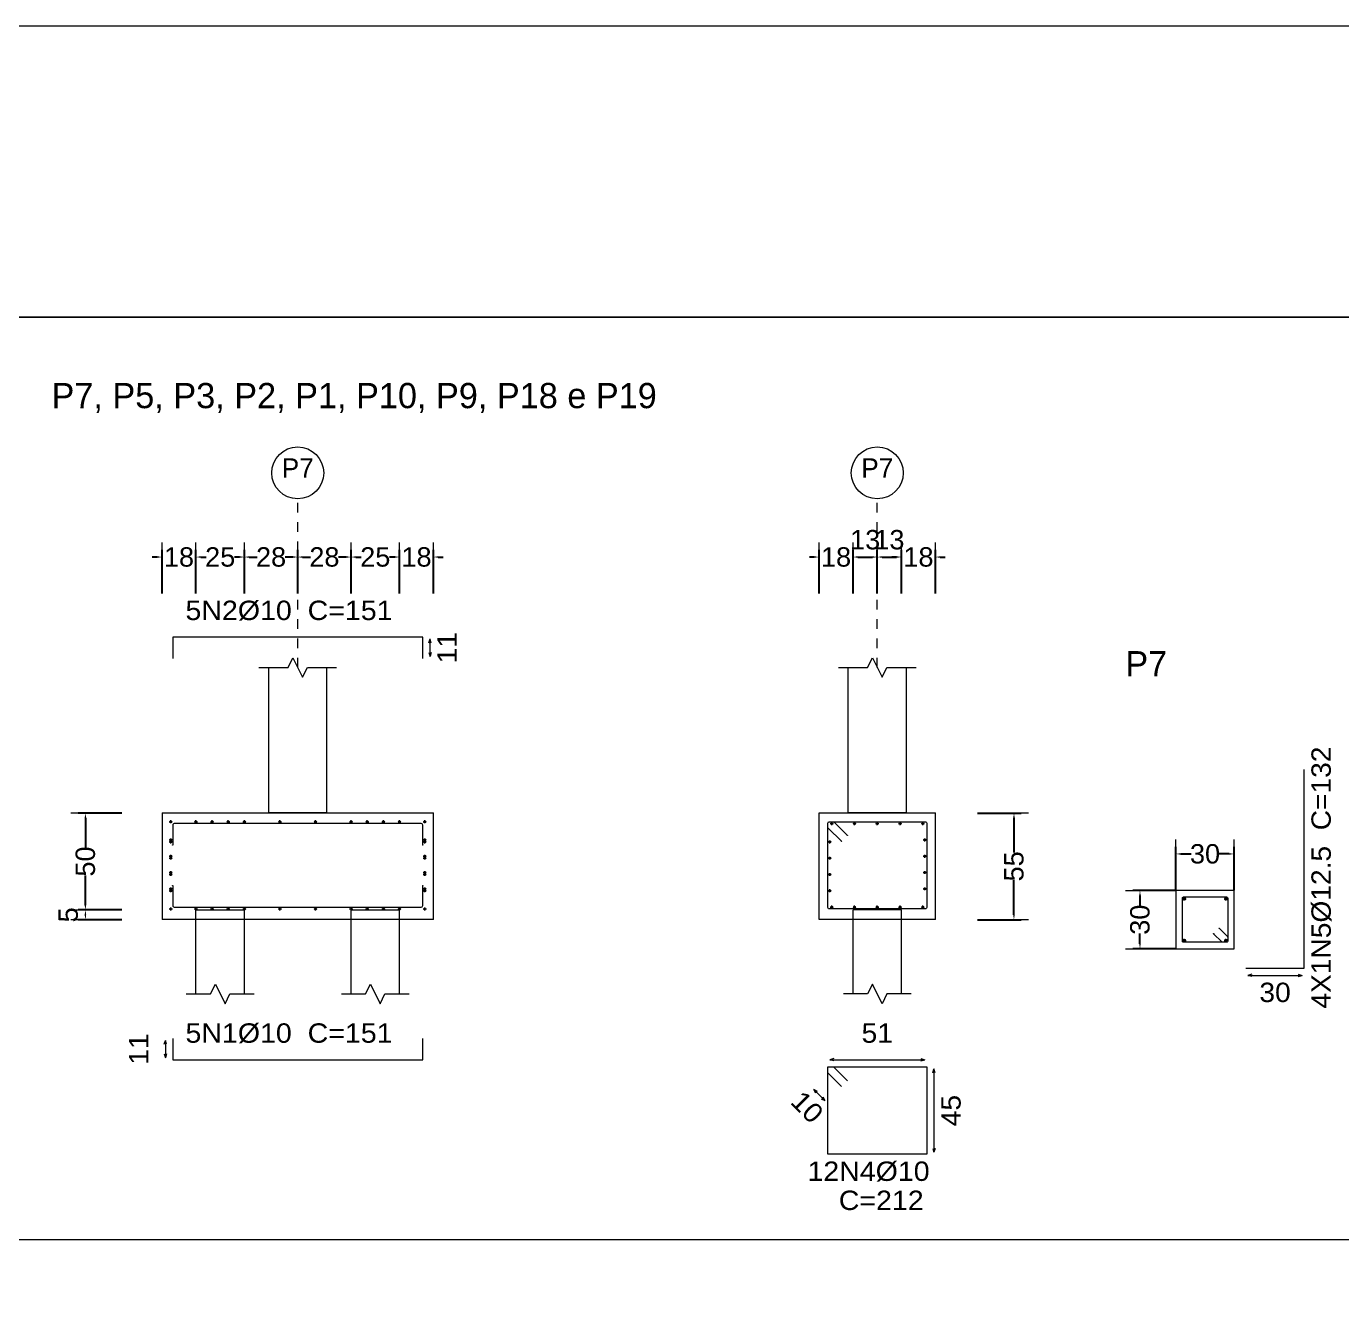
# Model space of a CAD drawing. Header units: millimetres. Extents: x 0 to 84, y 0 to 59.4.
# Drawn here: x 28.03 to 41.59, y 46.24 to 59.4 of the extents above; entities that cross this region are included whole.
import ezdxf
from ezdxf.enums import TextEntityAlignment as Align

# ---------------------------------------------------------------- set-up
doc = ezdxf.new("R2010")
doc.units = ezdxf.units.MM
doc.linetypes.add('CYPE_PUNTO', pattern=[0.075, 0, -0.075])
for name, color, linetype, lineweight in [('FUN_COTAS', 2, 'Continuous', 0), ('FUN_DES_ARMADURAS', 4, 'Continuous', 0), ('FUN_GEOMETRIA', 2, 'Continuous', 0), ('FUN_REFEREN', 2, 'Continuous', 0), ('FUN_TXT_ARMADURAS', 3, 'Continuous', 0), ('QUAD_BORDA', 1, 'Continuous', 20), ('QUAD_LIMITES', 2, 'Continuous', 0)]:
    doc.layers.add(name, color=color, linetype=linetype, lineweight=lineweight)
doc.styles.add('CYPETXT', font='arial.ttf', dxfattribs={"height": 0.2})
doc.styles.add('CYPETXT_0.3', font='arial.ttf', dxfattribs={"height": 0.2})
doc.dimstyles.new('cype_arrow', dxfattribs={"dimtxt": 0.18, "dimasz": 0.05, "dimexe": 0.075, "dimexo": 0.075, "dimgap": 0, "dimtad": 0, "dimdec": 4, "dimzin": 0, "dimdsep": 46, "dimtxsty": 'CYPETXT_0.3', "dimcen": 0.09, "dimadec": 0, "dimazin": 0, "dimtfac": 1, "dimtdec": 4, "dimtofl": 0, "dimtmove": 2, "dimatfit": 3, "dimfxl": 1, "dimtolj": 1, "dimtzin": 0, "dimarcsym": 0})

# ---------------------------------------------------------------- blocks, each defined once
blk = doc.blocks.new('*D3')
at = {"layer": 'Defpoints', "color": 0}
for p in [(29.775, 53.926), (29.425, 53.476), (29.775, 53.476)]:
    blk.add_point(p, dxfattribs=at)
at = {"layer": 'FUN_COTAS', "color": 0, "lineweight": -2, "transparency": 16777216}
for p, q in [((29.375, 53.926), (29.325, 53.926)), ((29.425, 53.551), (29.425, 54.001)), ((29.775, 53.551), (29.775, 54.001)), ((29.825, 53.926), (29.875, 53.926))]:
    blk.add_line(p, q, dxfattribs=at)
at = {"layer": 'FUN_COTAS', "color": 0, "transparency": 16777216}
for points in [[(29.375, 53.935), (29.375, 53.918), (29.425, 53.926)], [(29.825, 53.935), (29.825, 53.918), (29.775, 53.926)]]:
    blk.add_solid(points, dxfattribs=at)
at = {"layer": 'FUN_COTAS', "color": 0, "transparency": 16777216, "insert": (29.6, 53.926), "char_height": 0.2, "attachment_point": 5, "style": 'CYPETXT_0.3'}
blk.add_mtext('\\A1;18', dxfattribs=at)
blk = doc.blocks.new('*D4')
at = {"layer": 'Defpoints', "color": 0}
for p in [(30.275, 53.926), (29.775, 53.476), (30.275, 53.476)]:
    blk.add_point(p, dxfattribs=at)
at = {"layer": 'FUN_COTAS', "color": 0, "lineweight": -2, "transparency": 16777216}
for p, q in [((29.775, 53.551), (29.775, 54.001)), ((29.825, 53.926), (29.879, 53.926)), ((30.225, 53.926), (30.171, 53.926)), ((30.275, 53.551), (30.275, 54.001))]:
    blk.add_line(p, q, dxfattribs=at)
at = {"layer": 'FUN_COTAS', "color": 0, "transparency": 16777216}
for points in [[(29.825, 53.935), (29.825, 53.918), (29.775, 53.926)], [(30.225, 53.935), (30.225, 53.918), (30.275, 53.926)]]:
    blk.add_solid(points, dxfattribs=at)
at = {"layer": 'FUN_COTAS', "color": 0, "transparency": 16777216, "insert": (30.025, 53.926), "char_height": 0.2, "attachment_point": 5, "style": 'CYPETXT_0.3'}
blk.add_mtext('\\A1;25', dxfattribs=at)
blk = doc.blocks.new('*D5')
at = {"layer": 'Defpoints', "color": 0}
for p in [(30.825, 53.926), (30.275, 53.476), (30.825, 53.476)]:
    blk.add_point(p, dxfattribs=at)
at = {"layer": 'FUN_COTAS', "color": 0, "lineweight": -2, "transparency": 16777216}
for p, q in [((30.275, 53.551), (30.275, 54.001)), ((30.325, 53.926), (30.405, 53.926)), ((30.775, 53.926), (30.695, 53.926)), ((30.825, 53.551), (30.825, 54.001))]:
    blk.add_line(p, q, dxfattribs=at)
at = {"layer": 'FUN_COTAS', "color": 0, "transparency": 16777216}
for points in [[(30.325, 53.935), (30.325, 53.918), (30.275, 53.926)], [(30.775, 53.935), (30.775, 53.918), (30.825, 53.926)]]:
    blk.add_solid(points, dxfattribs=at)
at = {"layer": 'FUN_COTAS', "color": 0, "transparency": 16777216, "insert": (30.55, 53.926), "char_height": 0.2, "attachment_point": 5, "style": 'CYPETXT_0.3'}
blk.add_mtext('\\A1;28', dxfattribs=at)
blk = doc.blocks.new('*D6')
at = {"layer": 'Defpoints', "color": 0}
for p in [(31.375, 53.926), (30.825, 53.476), (31.375, 53.476)]:
    blk.add_point(p, dxfattribs=at)
at = {"layer": 'FUN_COTAS', "color": 0, "lineweight": -2, "transparency": 16777216}
for p, q in [((30.825, 53.551), (30.825, 54.001)), ((30.875, 53.926), (30.955, 53.926)), ((31.325, 53.926), (31.245, 53.926)), ((31.375, 53.551), (31.375, 54.001))]:
    blk.add_line(p, q, dxfattribs=at)
at = {"layer": 'FUN_COTAS', "color": 0, "transparency": 16777216}
for points in [[(30.875, 53.935), (30.875, 53.918), (30.825, 53.926)], [(31.325, 53.935), (31.325, 53.918), (31.375, 53.926)]]:
    blk.add_solid(points, dxfattribs=at)
at = {"layer": 'FUN_COTAS', "color": 0, "transparency": 16777216, "insert": (31.1, 53.926), "char_height": 0.2, "attachment_point": 5, "style": 'CYPETXT_0.3'}
blk.add_mtext('\\A1;28', dxfattribs=at)
blk = doc.blocks.new('*D7')
at = {"layer": 'Defpoints', "color": 0}
for p in [(31.875, 53.926), (31.375, 53.476), (31.875, 53.476)]:
    blk.add_point(p, dxfattribs=at)
at = {"layer": 'FUN_COTAS', "color": 0, "lineweight": -2, "transparency": 16777216}
for p, q in [((31.375, 53.551), (31.375, 54.001)), ((31.425, 53.926), (31.479, 53.926)), ((31.825, 53.926), (31.771, 53.926)), ((31.875, 53.551), (31.875, 54.001))]:
    blk.add_line(p, q, dxfattribs=at)
at = {"layer": 'FUN_COTAS', "color": 0, "transparency": 16777216}
for points in [[(31.425, 53.935), (31.425, 53.918), (31.375, 53.926)], [(31.825, 53.935), (31.825, 53.918), (31.875, 53.926)]]:
    blk.add_solid(points, dxfattribs=at)
at = {"layer": 'FUN_COTAS', "color": 0, "transparency": 16777216, "insert": (31.625, 53.926), "char_height": 0.2, "attachment_point": 5, "style": 'CYPETXT_0.3'}
blk.add_mtext('\\A1;25', dxfattribs=at)
blk = doc.blocks.new('*D8')
at = {"layer": 'Defpoints', "color": 0}
for p in [(32.225, 53.926), (31.875, 53.476), (32.225, 53.476)]:
    blk.add_point(p, dxfattribs=at)
at = {"layer": 'FUN_COTAS', "color": 0, "lineweight": -2, "transparency": 16777216}
for p, q in [((31.825, 53.926), (31.775, 53.926)), ((31.875, 53.551), (31.875, 54.001)), ((32.225, 53.551), (32.225, 54.001)), ((32.275, 53.926), (32.325, 53.926))]:
    blk.add_line(p, q, dxfattribs=at)
at = {"layer": 'FUN_COTAS', "color": 0, "transparency": 16777216}
for points in [[(31.825, 53.935), (31.825, 53.918), (31.875, 53.926)], [(32.275, 53.935), (32.275, 53.918), (32.225, 53.926)]]:
    blk.add_solid(points, dxfattribs=at)
at = {"layer": 'FUN_COTAS', "color": 0, "transparency": 16777216, "insert": (32.05, 53.926), "char_height": 0.2, "attachment_point": 5, "style": 'CYPETXT_0.3'}
blk.add_mtext('\\A1;18', dxfattribs=at)
blk = doc.blocks.new('*D9')
at = {"layer": 'Defpoints', "color": 0}
for p in [(28.635, 50.286), (29.085, 50.286), (29.085, 50.186)]:
    blk.add_point(p, dxfattribs=at)
at = {"layer": 'FUN_COTAS', "color": 0, "lineweight": -2, "transparency": 16777216}
for p, q in [((29.01, 50.286), (28.56, 50.286)), ((29.01, 50.186), (28.56, 50.186))]:
    blk.add_line(p, q, dxfattribs=at)
at = {"layer": 'FUN_COTAS', "color": 0, "transparency": 16777216}
for points in [[(28.627, 50.236), (28.643, 50.236), (28.635, 50.286)], [(28.627, 50.236), (28.643, 50.236), (28.635, 50.186)]]:
    blk.add_solid(points, dxfattribs=at)
at = {"layer": 'FUN_COTAS', "color": 0, "transparency": 16777216, "insert": (28.458, 50.236), "char_height": 0.2, "attachment_point": 5, "rotation": 90, "style": 'CYPETXT_0.3'}
blk.add_mtext('\\A1;5', dxfattribs=at)
blk = doc.blocks.new('*D10')
at = {"layer": 'Defpoints', "color": 0}
for p in [(28.635, 51.286), (29.085, 51.286), (29.085, 50.286)]:
    blk.add_point(p, dxfattribs=at)
at = {"layer": 'FUN_COTAS', "color": 0, "lineweight": -2, "transparency": 16777216}
for p, q in [((29.01, 51.286), (28.56, 51.286)), ((28.635, 51.236), (28.635, 50.929)), ((28.635, 50.336), (28.635, 50.643)), ((29.01, 50.286), (28.56, 50.286))]:
    blk.add_line(p, q, dxfattribs=at)
at = {"layer": 'FUN_COTAS', "color": 0, "transparency": 16777216}
for points in [[(28.627, 51.236), (28.643, 51.236), (28.635, 51.286)], [(28.627, 50.336), (28.643, 50.336), (28.635, 50.286)]]:
    blk.add_solid(points, dxfattribs=at)
at = {"layer": 'FUN_COTAS', "color": 0, "transparency": 16777216, "insert": (28.635, 50.786), "char_height": 0.2, "attachment_point": 5, "rotation": 90, "style": 'CYPETXT_0.3'}
blk.add_mtext('\\A1;50', dxfattribs=at)
blk = doc.blocks.new('*D11')
at = {"layer": 'Defpoints', "color": 0}
for p in [(36.553, 53.926), (36.203, 53.476), (36.553, 53.476)]:
    blk.add_point(p, dxfattribs=at)
at = {"layer": 'FUN_COTAS', "color": 0, "lineweight": -2, "transparency": 16777216}
for p, q in [((36.153, 53.926), (36.103, 53.926)), ((36.203, 53.551), (36.203, 54.001)), ((36.553, 53.551), (36.553, 54.001)), ((36.603, 53.926), (36.653, 53.926))]:
    blk.add_line(p, q, dxfattribs=at)
at = {"layer": 'FUN_COTAS', "color": 0, "transparency": 16777216}
for points in [[(36.153, 53.935), (36.153, 53.918), (36.203, 53.926)], [(36.603, 53.935), (36.603, 53.918), (36.553, 53.926)]]:
    blk.add_solid(points, dxfattribs=at)
at = {"layer": 'FUN_COTAS', "color": 0, "transparency": 16777216, "insert": (36.378, 53.926), "char_height": 0.2, "attachment_point": 5, "style": 'CYPETXT_0.3'}
blk.add_mtext('\\A1;18', dxfattribs=at)
blk = doc.blocks.new('*D12')
at = {"layer": 'Defpoints', "color": 0}
for p in [(36.803, 53.926), (36.553, 53.476), (36.803, 53.476)]:
    blk.add_point(p, dxfattribs=at)
at = {"layer": 'FUN_COTAS', "color": 0, "lineweight": -2, "transparency": 16777216}
for p, q in [((36.553, 53.551), (36.553, 54.001)), ((36.603, 53.926), (36.753, 53.926)), ((36.803, 53.551), (36.803, 54.001))]:
    blk.add_line(p, q, dxfattribs=at)
at = {"layer": 'FUN_COTAS', "color": 0, "transparency": 16777216}
for points in [[(36.603, 53.935), (36.603, 53.918), (36.553, 53.926)], [(36.753, 53.935), (36.753, 53.918), (36.803, 53.926)]]:
    blk.add_solid(points, dxfattribs=at)
at = {"layer": 'FUN_COTAS', "color": 0, "transparency": 16777216, "insert": (36.678, 54.104), "char_height": 0.2, "attachment_point": 5, "style": 'CYPETXT_0.3'}
blk.add_mtext('\\A1;13', dxfattribs=at)
blk = doc.blocks.new('*D13')
at = {"layer": 'Defpoints', "color": 0}
for p in [(37.053, 53.926), (36.803, 53.476), (37.053, 53.476)]:
    blk.add_point(p, dxfattribs=at)
at = {"layer": 'FUN_COTAS', "color": 0, "lineweight": -2, "transparency": 16777216}
for p, q in [((36.803, 53.551), (36.803, 54.001)), ((36.853, 53.926), (37.003, 53.926)), ((37.053, 53.551), (37.053, 54.001))]:
    blk.add_line(p, q, dxfattribs=at)
at = {"layer": 'FUN_COTAS', "color": 0, "transparency": 16777216}
for points in [[(36.853, 53.935), (36.853, 53.918), (36.803, 53.926)], [(37.003, 53.935), (37.003, 53.918), (37.053, 53.926)]]:
    blk.add_solid(points, dxfattribs=at)
at = {"layer": 'FUN_COTAS', "color": 0, "transparency": 16777216, "insert": (36.928, 54.104), "char_height": 0.2, "attachment_point": 5, "style": 'CYPETXT_0.3'}
blk.add_mtext('\\A1;13', dxfattribs=at)
blk = doc.blocks.new('*D14')
at = {"layer": 'Defpoints', "color": 0}
for p in [(37.403, 53.926), (37.053, 53.476), (37.403, 53.476)]:
    blk.add_point(p, dxfattribs=at)
at = {"layer": 'FUN_COTAS', "color": 0, "lineweight": -2, "transparency": 16777216}
for p, q in [((37.003, 53.926), (36.953, 53.926)), ((37.053, 53.551), (37.053, 54.001)), ((37.403, 53.551), (37.403, 54.001)), ((37.453, 53.926), (37.503, 53.926))]:
    blk.add_line(p, q, dxfattribs=at)
at = {"layer": 'FUN_COTAS', "color": 0, "transparency": 16777216}
for points in [[(37.003, 53.935), (37.003, 53.918), (37.053, 53.926)], [(37.453, 53.935), (37.453, 53.918), (37.403, 53.926)]]:
    blk.add_solid(points, dxfattribs=at)
at = {"layer": 'FUN_COTAS', "color": 0, "transparency": 16777216, "insert": (37.228, 53.926), "char_height": 0.2, "attachment_point": 5, "style": 'CYPETXT_0.3'}
blk.add_mtext('\\A1;18', dxfattribs=at)
blk = doc.blocks.new('*D15')
at = {"layer": 'Defpoints', "color": 0}
for p in [(37.763, 51.286), (38.213, 51.286), (37.763, 50.186)]:
    blk.add_point(p, dxfattribs=at)
at = {"layer": 'FUN_COTAS', "color": 0, "lineweight": -2, "transparency": 16777216}
for p, q in [((37.838, 51.286), (38.288, 51.286)), ((38.213, 51.236), (38.213, 50.88)), ((38.213, 50.236), (38.213, 50.592)), ((37.838, 50.186), (38.288, 50.186))]:
    blk.add_line(p, q, dxfattribs=at)
at = {"layer": 'FUN_COTAS', "color": 0, "transparency": 16777216}
for points in [[(38.205, 51.236), (38.221, 51.236), (38.213, 51.286)], [(38.205, 50.236), (38.221, 50.236), (38.213, 50.186)]]:
    blk.add_solid(points, dxfattribs=at)
at = {"layer": 'FUN_COTAS', "color": 0, "transparency": 16777216, "insert": (38.213, 50.736), "char_height": 0.2, "attachment_point": 5, "rotation": 90, "style": 'CYPETXT_0.3'}
blk.add_mtext('\\A1;55', dxfattribs=at)
blk = doc.blocks.new('*D18')
at = {"layer": 'Defpoints', "color": 0}
for p in [(40.484, 50.864), (39.884, 50.414), (40.484, 50.414)]:
    blk.add_point(p, dxfattribs=at)
at = {"layer": 'FUN_COTAS', "color": 0, "lineweight": -2, "transparency": 16777216}
for p, q in [((39.884, 50.489), (39.884, 50.939)), ((40.484, 50.489), (40.484, 50.939)), ((39.934, 50.864), (40.042, 50.864)), ((40.434, 50.864), (40.327, 50.864))]:
    blk.add_line(p, q, dxfattribs=at)
at = {"layer": 'FUN_COTAS', "color": 0, "transparency": 16777216}
for points in [[(39.934, 50.872), (39.934, 50.856), (39.884, 50.864)], [(40.434, 50.872), (40.434, 50.856), (40.484, 50.864)]]:
    blk.add_solid(points, dxfattribs=at)
at = {"layer": 'FUN_COTAS', "color": 0, "transparency": 16777216, "insert": (40.184, 50.864), "char_height": 0.2, "attachment_point": 5, "style": 'CYPETXT_0.3'}
blk.add_mtext('\\A1;30', dxfattribs=at)
blk = doc.blocks.new('*D19')
at = {"layer": 'Defpoints', "color": 0}
for p in [(39.513, 50.486), (39.963, 50.486), (39.963, 49.886)]:
    blk.add_point(p, dxfattribs=at)
at = {"layer": 'FUN_COTAS', "color": 0, "lineweight": -2, "transparency": 16777216}
for p, q in [((39.888, 50.486), (39.438, 50.486)), ((39.513, 50.436), (39.513, 50.329)), ((39.513, 49.936), (39.513, 50.044)), ((39.888, 49.886), (39.438, 49.886))]:
    blk.add_line(p, q, dxfattribs=at)
at = {"layer": 'FUN_COTAS', "color": 0, "transparency": 16777216}
for points in [[(39.505, 50.436), (39.521, 50.436), (39.513, 50.486)], [(39.505, 49.936), (39.521, 49.936), (39.513, 49.886)]]:
    blk.add_solid(points, dxfattribs=at)
at = {"layer": 'FUN_COTAS', "color": 0, "transparency": 16777216, "insert": (39.513, 50.186), "char_height": 0.2, "attachment_point": 5, "rotation": 90, "style": 'CYPETXT_0.3'}
blk.add_mtext('\\A1;30', dxfattribs=at)

msp = doc.modelspace()

# ---------------------------------------------------------------- hatches: boundary and pattern name
at = {"layer": 'FUN_DES_ARMADURAS', "true_color": 0x000000}
h = msp.add_hatch(color=18, dxfattribs=at)
edge = h.paths.add_edge_path(flags=0)
edge.add_arc((36.49455, 51.05498), 0.0016, 0, 360)
h = msp.add_hatch(color=18, dxfattribs=at)
edge = h.paths.add_edge_path(flags=0)
edge.add_arc((29.53502, 50.9564), 0.0016, 0, 360)
h = msp.add_hatch(color=18, dxfattribs=at)
edge = h.paths.add_edge_path(flags=0)
edge.add_arc((32.11502, 50.9564), 0.0016, 0, 360)
h = msp.add_hatch(color=18, dxfattribs=at)
edge = h.paths.add_edge_path(flags=0)
edge.add_arc((36.43455, 50.99498), 0.0016, 0, 360)
h = msp.add_hatch(color=18, dxfattribs=at)
edge = h.paths.add_edge_path(flags=0)
edge.add_arc((29.53502, 50.5364), 0.0016, 0, 360)
h = msp.add_hatch(color=18, dxfattribs=at)
edge = h.paths.add_edge_path(flags=0)
edge.add_arc((32.11502, 50.5364), 0.0016, 0, 360)
h = msp.add_hatch(color=18, dxfattribs=at)
edge = h.paths.add_edge_path(flags=0)
edge.add_arc((40.32898, 50.09809), 0.0016, 0, 360)
h = msp.add_hatch(color=18, dxfattribs=at)
edge = h.paths.add_edge_path(flags=0)
edge.add_arc((40.27269, 50.04179), 0.0016, 0, 360)

# ---------------------------------------------------------------- linework, layer by layer
at = {"layer": 'FUN_COTAS', "color": 18, "linetype": 'CYPE_PUNTO', "true_color": 0x000000}
for p, q in [((30.82502, 52.7864), (30.82502, 54.5264)), ((36.80313, 52.7864), (36.80313, 54.5264))]:
    msp.add_line(p, q, dxfattribs=at)
at = {"layer": 'FUN_COTAS', "color": 18, "true_color": 0x000000}
for p, q in [((29.42502, 53.7764), (29.42502, 54.0764)), ((29.77502, 53.7764), (29.77502, 54.0764)), ((29.77502, 53.7764), (29.77502, 54.0764)), ((30.27502, 53.7764), (30.27502, 54.0764)), ((30.27502, 53.7764), (30.27502, 54.0764)), ((30.82502, 53.7764), (30.82502, 54.0764)), ((30.82502, 53.7764), (30.82502, 54.0764)), ((31.37502, 53.7764), (31.37502, 54.0764)), ((31.37502, 53.7764), (31.37502, 54.0764)), ((31.87502, 53.7764), (31.87502, 54.0764)), ((31.87502, 53.7764), (31.87502, 54.0764)), ((32.22502, 53.7764), (32.22502, 54.0764)), ((36.20313, 53.7764), (36.20313, 54.0764)), ((36.55313, 53.7764), (36.55313, 54.0764)), ((36.55313, 53.7764), (36.55313, 54.0764)), ((36.80313, 53.7764), (36.80313, 54.0764)), ((36.80313, 53.7764), (36.80313, 54.0764)), ((37.05313, 53.7764), (37.05313, 54.0764)), ((37.05313, 53.7764), (37.05313, 54.0764)), ((37.40313, 53.7764), (37.40313, 54.0764)), ((28.48502, 51.2864), (28.78502, 51.2864)), ((38.06313, 51.2864), (38.36313, 51.2864)), ((39.88438, 50.71415), (39.88438, 51.01415)), ((40.48438, 50.71415), (40.48438, 51.01415)), ((39.36313, 50.4864), (39.66313, 50.4864)), ((28.48502, 50.2864), (28.78502, 50.2864)), ((28.48502, 50.2864), (28.78502, 50.2864)), ((28.48502, 50.1864), (28.78502, 50.1864)), ((38.06313, 50.1864), (38.36313, 50.1864)), ((39.36313, 49.8864), (39.66313, 49.8864))]:
    msp.add_line(p, q, dxfattribs=at)
for centre in [(30.82502, 54.79399), (36.80313, 54.79399)]:
    msp.add_circle(centre, 0.26759, dxfattribs=at)
at = {"layer": 'FUN_DES_ARMADURAS', "color": 18, "true_color": 0x000000}
for p, q in [((29.50002, 51.1964), (29.53002, 51.1964)), ((29.51502, 51.1814), (29.51502, 51.2114)), ((29.76002, 51.1964), (29.79002, 51.1964)), ((29.77502, 51.1814), (29.77502, 51.2114)), ((29.92669, 51.1964), (29.95669, 51.1964)), ((29.94169, 51.1814), (29.94169, 51.2114)), ((30.09336, 51.1964), (30.12336, 51.1964)), ((30.10836, 51.1814), (30.10836, 51.2114)), ((30.26002, 51.1964), (30.29002, 51.1964)), ((30.27502, 51.1814), (30.27502, 51.2114)), ((30.62669, 51.1964), (30.65669, 51.1964)), ((30.64169, 51.1814), (30.64169, 51.2114)), ((30.99336, 51.1964), (31.02336, 51.1964)), ((31.00836, 51.1814), (31.00836, 51.2114)), ((31.36002, 51.1964), (31.39002, 51.1964)), ((31.37502, 51.1814), (31.37502, 51.2114)), ((31.52669, 51.1964), (31.55669, 51.1964)), ((31.54169, 51.1814), (31.54169, 51.2114)), ((31.69336, 51.1964), (31.72336, 51.1964)), ((31.70836, 51.1814), (31.70836, 51.2114)), ((31.86002, 51.1964), (31.89002, 51.1964)), ((31.87502, 51.1814), (31.87502, 51.2114)), ((32.12002, 51.1964), (32.15002, 51.1964)), ((32.13502, 51.1814), (32.13502, 51.2114)), ((36.31813, 51.1764), (36.34813, 51.1764)), ((36.33313, 51.1614), (36.33313, 51.1914)), ((36.55313, 51.1764), (36.58313, 51.1764)), ((36.56813, 51.1614), (36.56813, 51.1914)), ((36.78813, 51.1764), (36.81813, 51.1764)), ((36.80313, 51.1614), (36.80313, 51.1914)), ((37.02313, 51.1764), (37.05313, 51.1764)), ((37.03813, 51.1614), (37.03813, 51.1914)), ((37.25813, 51.1764), (37.28813, 51.1764)), ((37.27313, 51.1614), (37.27313, 51.1914)), ((29.51502, 50.9934), (29.51502, 51.0234)), ((32.13502, 50.9934), (32.13502, 51.0234)), ((37.29313, 50.9934), (37.29313, 51.0234)), ((29.50002, 51.0084), (29.53002, 51.0084)), ((29.50002, 50.9884), (29.53002, 50.9884)), ((29.51502, 50.9734), (29.51502, 51.0034)), ((32.12002, 51.0084), (32.15002, 51.0084)), ((32.12002, 50.9884), (32.15002, 50.9884)), ((32.13502, 50.9734), (32.13502, 51.0034)), ((36.29813, 50.9884), (36.32813, 50.9884)), ((36.31313, 50.9734), (36.31313, 51.0034)), ((37.27813, 51.0084), (37.30813, 51.0084)), ((29.50002, 50.8404), (29.53002, 50.8404)), ((29.50002, 50.8204), (29.53002, 50.8204)), ((29.51502, 50.8254), (29.51502, 50.8554)), ((29.51502, 50.8054), (29.51502, 50.8354)), ((32.12002, 50.8404), (32.15002, 50.8404)), ((32.12002, 50.8204), (32.15002, 50.8204)), ((32.13502, 50.8254), (32.13502, 50.8554)), ((32.13502, 50.8054), (32.13502, 50.8354)), ((36.29813, 50.8204), (36.32813, 50.8204)), ((36.31313, 50.8054), (36.31313, 50.8354)), ((37.27813, 50.8404), (37.30813, 50.8404)), ((37.29313, 50.8254), (37.29313, 50.8554)), ((29.50002, 50.6724), (29.53002, 50.6724)), ((29.50002, 50.6524), (29.53002, 50.6524)), ((29.51502, 50.6574), (29.51502, 50.6874)), ((29.51502, 50.6374), (29.51502, 50.6674)), ((32.12002, 50.6724), (32.15002, 50.6724)), ((32.12002, 50.6524), (32.15002, 50.6524)), ((32.13502, 50.6574), (32.13502, 50.6874)), ((32.13502, 50.6374), (32.13502, 50.6674)), ((36.29813, 50.6524), (36.32813, 50.6524)), ((36.31313, 50.6374), (36.31313, 50.6674)), ((37.27813, 50.6724), (37.30813, 50.6724)), ((37.29313, 50.6574), (37.29313, 50.6874)), ((29.50002, 50.5044), (29.53002, 50.5044)), ((29.50002, 50.4844), (29.53002, 50.4844)), ((29.51502, 50.4894), (29.51502, 50.5194)), ((29.51502, 50.4694), (29.51502, 50.4994)), ((32.12002, 50.5044), (32.15002, 50.5044)), ((32.12002, 50.4844), (32.15002, 50.4844)), ((32.13502, 50.4894), (32.13502, 50.5194)), ((32.13502, 50.4694), (32.13502, 50.4994)), ((36.29813, 50.4844), (36.32813, 50.4844)), ((36.31313, 50.4694), (36.31313, 50.4994)), ((37.27813, 50.5044), (37.30813, 50.5044)), ((37.29313, 50.4894), (37.29313, 50.5194)), ((39.95073, 50.4013), (39.98823, 50.4013)), ((39.95073, 50.4013), (39.98823, 50.4013)), ((39.96948, 50.38255), (39.96948, 50.42005)), ((39.96948, 50.38255), (39.96948, 50.42005)), ((40.38053, 50.4013), (40.41803, 50.4013)), ((40.38053, 50.4013), (40.41803, 50.4013)), ((40.39928, 50.38255), (40.39928, 50.42005)), ((40.39928, 50.38255), (40.39928, 50.42005)), ((29.50002, 50.2964), (29.53002, 50.2964)), ((29.51502, 50.2814), (29.51502, 50.3114)), ((29.76002, 50.2964), (29.79002, 50.2964)), ((29.77502, 50.2814), (29.77502, 50.3114)), ((29.92669, 50.2964), (29.95669, 50.2964)), ((29.94169, 50.2814), (29.94169, 50.3114)), ((30.09336, 50.2964), (30.12336, 50.2964)), ((30.10836, 50.2814), (30.10836, 50.3114)), ((30.26002, 50.2964), (30.29002, 50.2964)), ((30.27502, 50.2814), (30.27502, 50.3114)), ((30.62669, 50.2964), (30.65669, 50.2964)), ((30.64169, 50.2814), (30.64169, 50.3114)), ((30.99336, 50.2964), (31.02336, 50.2964)), ((31.00836, 50.2814), (31.00836, 50.3114)), ((31.36002, 50.2964), (31.39002, 50.2964)), ((31.37502, 50.2814), (31.37502, 50.3114)), ((31.52669, 50.2964), (31.55669, 50.2964)), ((31.54169, 50.2814), (31.54169, 50.3114)), ((31.69336, 50.2964), (31.72336, 50.2964)), ((31.70836, 50.2814), (31.70836, 50.3114)), ((31.86002, 50.2964), (31.89002, 50.2964)), ((31.87502, 50.2814), (31.87502, 50.3114)), ((32.12002, 50.2964), (32.15002, 50.2964)), ((32.13502, 50.2814), (32.13502, 50.3114)), ((36.31813, 50.3164), (36.34813, 50.3164)), ((36.33313, 50.3014), (36.33313, 50.3314)), ((36.55313, 50.3164), (36.58313, 50.3164)), ((36.56813, 50.3014), (36.56813, 50.3314)), ((36.78813, 50.3164), (36.81813, 50.3164)), ((36.80313, 50.3014), (36.80313, 50.3314)), ((37.02313, 50.3164), (37.05313, 50.3164)), ((37.03813, 50.3014), (37.03813, 50.3314)), ((37.25813, 50.3164), (37.28813, 50.3164)), ((37.27313, 50.3014), (37.27313, 50.3314)), ((39.95073, 49.9715), (39.98823, 49.9715)), ((39.95073, 49.9715), (39.98823, 49.9715)), ((39.96948, 49.95275), (39.96948, 49.99025)), ((39.96948, 49.95275), (39.96948, 49.99025)), ((40.38053, 49.9715), (40.41803, 49.9715)), ((40.38053, 49.9715), (40.41803, 49.9715)), ((40.39928, 49.95275), (40.39928, 49.99025)), ((40.39928, 49.95275), (40.39928, 49.99025))]:
    msp.add_line(p, q, dxfattribs=at)
for points in [[(32.11502, 52.8814), (32.11502, 53.1014), (29.53502, 53.1014), (29.53502, 52.8814)], [(40.60638, 49.6864), (41.20638, 49.6864), (41.20638, 51.7339)], [(32.11502, 50.9564), (32.11502, 51.1601), (32.11284, 51.16825), (32.10687, 51.17422), (32.09872, 51.1764), (29.55132, 51.1764), (29.54317, 51.17422), (29.53721, 51.16825), (29.53502, 51.1601), (29.53502, 50.9564)], [(36.43455, 50.99498), (36.2979, 51.13163), (36.29437, 51.13692), (36.29313, 51.14315), (36.29313, 51.1801), (36.29531, 51.18825), (36.30127, 51.19422), (36.30942, 51.1964), (37.29683, 51.1964), (37.30498, 51.19422), (37.31094, 51.18825), (37.31313, 51.1801), (37.31313, 50.3127), (37.31094, 50.30455), (37.30498, 50.29858), (37.29683, 50.2964), (36.30943, 50.2964), (36.30128, 50.29858), (36.29531, 50.30455), (36.29313, 50.3127), (36.29313, 51.1801), (36.29531, 51.18825), (36.30127, 51.19422), (36.30942, 51.1964), (36.34637, 51.1964), (36.35261, 51.19516), (36.3579, 51.19162), (36.49455, 51.05498)], [(29.53502, 50.5364), (29.53502, 50.3327), (29.53721, 50.32455), (29.54317, 50.31858), (29.55132, 50.3164), (32.09872, 50.3164), (32.10687, 50.31858), (32.11284, 50.32455), (32.11502, 50.3327), (32.11502, 50.5364)], [(40.32898, 50.09809), (40.41438, 50.01269), (40.41712, 50.0086), (40.41808, 50.00377), (40.41808, 49.9653), (40.41639, 49.959), (40.41178, 49.95439), (40.40548, 49.9527), (39.96327, 49.9527), (39.95698, 49.95439), (39.95236, 49.959), (39.95068, 49.9653), (39.95068, 50.4075), (39.95236, 50.4138), (39.95698, 50.41841), (39.96328, 50.4201), (40.40548, 50.4201), (40.41178, 50.41841), (40.41639, 50.4138), (40.41808, 50.4075), (40.41808, 49.9653), (40.41639, 49.959), (40.41178, 49.95439), (40.40548, 49.9527), (40.367, 49.9527), (40.36218, 49.95366), (40.35809, 49.95639), (40.27269, 50.04179)], [(29.53502, 48.96173), (29.53502, 48.74173), (32.11502, 48.74173), (32.11502, 48.96173)], [(36.43455, 48.46532), (36.29313, 48.60674), (36.29313, 48.66673), (37.31313, 48.66673), (37.31313, 47.76673), (36.29313, 47.76673), (36.29313, 48.66673), (36.35312, 48.66673), (36.49455, 48.52531)]]:
    msp.add_lwpolyline(points, dxfattribs=at)
for centre, radius in [((29.51502, 51.1964), 0.01), ((29.77502, 51.1964), 0.01), ((29.94169, 51.1964), 0.01), ((30.10836, 51.1964), 0.01), ((30.27502, 51.1964), 0.01), ((30.64169, 51.1964), 0.01), ((31.00836, 51.1964), 0.01), ((31.37502, 51.1964), 0.01), ((31.54169, 51.1964), 0.01), ((31.70836, 51.1964), 0.01), ((31.87502, 51.1964), 0.01), ((32.13502, 51.1964), 0.01), ((36.33313, 51.1764), 0.01), ((36.56813, 51.1764), 0.01), ((36.80313, 51.1764), 0.01), ((37.03813, 51.1764), 0.01), ((37.27313, 51.1764), 0.01), ((29.51502, 51.0084), 0.01), ((32.13502, 51.0084), 0.01), ((36.49455, 51.05498), 0.0016), ((37.29313, 51.0084), 0.01), ((29.51502, 50.9884), 0.01), ((29.53502, 50.9564), 0.0016), ((32.11502, 50.9564), 0.0016), ((32.13502, 50.9884), 0.01), ((36.31313, 50.9884), 0.01), ((36.43455, 50.99498), 0.0016), ((29.51502, 50.8404), 0.01), ((29.51502, 50.8204), 0.01), ((32.13502, 50.8404), 0.01), ((32.13502, 50.8204), 0.01), ((36.31313, 50.8204), 0.01), ((37.29313, 50.8404), 0.01), ((29.51502, 50.6724), 0.01), ((29.51502, 50.6524), 0.01), ((32.13502, 50.6724), 0.01), ((32.13502, 50.6524), 0.01), ((36.31313, 50.6524), 0.01), ((37.29313, 50.6724), 0.01), ((29.51502, 50.5044), 0.01), ((29.51502, 50.4844), 0.01), ((29.53502, 50.5364), 0.0016), ((32.11502, 50.5364), 0.0016), ((32.13502, 50.5044), 0.01), ((32.13502, 50.4844), 0.01), ((36.31313, 50.4844), 0.01), ((37.29313, 50.5044), 0.01), ((39.96948, 50.4013), 0.0125), ((39.96948, 50.4013), 0.0125), ((40.39928, 50.4013), 0.0125), ((40.39928, 50.4013), 0.0125), ((29.51502, 50.2964), 0.01), ((29.77502, 50.2964), 0.01), ((29.94169, 50.2964), 0.01), ((30.10836, 50.2964), 0.01), ((30.27502, 50.2964), 0.01), ((30.64169, 50.2964), 0.01), ((31.00836, 50.2964), 0.01), ((31.37502, 50.2964), 0.01), ((31.54169, 50.2964), 0.01), ((31.70836, 50.2964), 0.01), ((31.87502, 50.2964), 0.01), ((32.13502, 50.2964), 0.01), ((36.33313, 50.3164), 0.01), ((36.56813, 50.3164), 0.01), ((36.80313, 50.3164), 0.01), ((37.03813, 50.3164), 0.01), ((37.27313, 50.3164), 0.01), ((40.32898, 50.09809), 0.0016), ((39.96948, 49.9715), 0.0125), ((39.96948, 49.9715), 0.0125), ((40.27269, 50.04179), 0.0016), ((40.39928, 49.9715), 0.0125), ((40.39928, 49.9715), 0.0125)]:
    msp.add_circle(centre, radius, dxfattribs=at)
at = {"layer": 'FUN_GEOMETRIA', "color": 18, "true_color": 0x000000}
for p, q in [((30.52502, 52.7864), (30.52502, 51.2864)), ((31.12502, 51.2864), (31.12502, 52.7864)), ((36.50313, 51.2864), (36.50313, 52.7864)), ((37.10313, 51.2864), (37.10313, 52.7864)), ((29.42502, 51.2864), (32.22502, 51.2864)), ((29.42502, 51.2864), (29.42502, 50.1864)), ((31.12502, 51.2864), (30.52502, 51.2864)), ((32.22502, 50.1864), (32.22502, 51.2864)), ((36.20313, 51.2864), (37.40313, 51.2864)), ((36.20313, 50.1864), (36.20313, 51.2864)), ((37.10313, 51.2864), (36.50313, 51.2864)), ((37.40313, 50.1864), (37.40313, 51.2864)), ((29.77502, 50.2864), (30.27502, 50.2864)), ((29.77502, 49.41973), (29.77502, 50.2864)), ((30.27502, 49.41973), (30.27502, 50.2864)), ((31.37502, 50.2864), (31.87502, 50.2864)), ((31.37502, 49.41973), (31.37502, 50.2864)), ((31.87502, 49.41973), (31.87502, 50.2864)), ((37.05313, 50.2864), (36.55313, 50.2864)), ((36.55313, 49.41973), (36.55313, 50.2864)), ((37.05313, 49.41973), (37.05313, 50.2864)), ((32.22502, 50.1864), (29.42502, 50.1864)), ((37.40313, 50.1864), (36.20313, 50.1864))]:
    msp.add_line(p, q, dxfattribs=at)
for points in [[(30.42502, 52.7864), (30.72502, 52.7864), (30.77502, 52.8864), (30.87502, 52.6864), (30.92502, 52.7864), (31.22502, 52.7864)], [(36.40313, 52.7864), (36.70313, 52.7864), (36.75313, 52.8864), (36.85313, 52.6864), (36.90313, 52.7864), (37.20313, 52.7864)], [(29.67502, 49.41973), (29.92502, 49.41973), (29.97502, 49.51973), (30.07502, 49.31973), (30.12502, 49.41973), (30.37502, 49.41973)], [(31.27502, 49.41973), (31.52502, 49.41973), (31.57502, 49.51973), (31.67502, 49.31973), (31.72502, 49.41973), (31.97502, 49.41973)], [(37.15313, 49.41973), (36.90313, 49.41973), (36.85313, 49.31973), (36.75313, 49.51973), (36.70313, 49.41973), (36.45313, 49.41973)]]:
    msp.add_lwpolyline(points, dxfattribs=at)
msp.add_lwpolyline([(39.88438, 49.8864), (40.48438, 49.8864), (40.48438, 50.4864), (39.88438, 50.4864), (39.88438, 49.8864)], close=True, dxfattribs=at)
at = {"layer": 'FUN_TXT_ARMADURAS', "color": 18, "true_color": 0x000000}
for p, q in [((32.17752, 53.0412), (32.19002, 53.0812)), ((32.20252, 53.0412), (32.19002, 53.0812)), ((32.19002, 52.9016), (32.19002, 53.0812)), ((32.17752, 52.9416), (32.19002, 52.9016)), ((32.20252, 52.9416), (32.19002, 52.9016)), ((40.66658, 49.6239), (40.62658, 49.6114)), ((40.66658, 49.5989), (40.62658, 49.6114)), ((40.62658, 49.6114), (41.18618, 49.6114)), ((41.14618, 49.6239), (41.18618, 49.6114)), ((41.14618, 49.5989), (41.18618, 49.6114)), ((29.44752, 48.90153), (29.46002, 48.94153)), ((29.47252, 48.90153), (29.46002, 48.94153)), ((29.46002, 48.94153), (29.46002, 48.76193)), ((29.44752, 48.80193), (29.46002, 48.76193)), ((29.47252, 48.80193), (29.46002, 48.76193)), ((36.35333, 48.75423), (36.31333, 48.74173)), ((36.35333, 48.72923), (36.31333, 48.74173)), ((36.31333, 48.74173), (37.29293, 48.74173)), ((37.25293, 48.75423), (37.29293, 48.74173)), ((37.25293, 48.72923), (37.29293, 48.74173)), ((37.37563, 48.60653), (37.38813, 48.64653)), ((37.40063, 48.60653), (37.38813, 48.64653)), ((37.38813, 48.64653), (37.38813, 47.78693)), ((36.16776, 48.39623), (36.14831, 48.43335)), ((36.18543, 48.41391), (36.14831, 48.43335)), ((36.26117, 48.3205), (36.14831, 48.43335)), ((36.22404, 48.33994), (36.26117, 48.3205)), ((36.24172, 48.35762), (36.26117, 48.3205)), ((37.37563, 47.82693), (37.38813, 47.78693)), ((37.40063, 47.82693), (37.38813, 47.78693))]:
    msp.add_line(p, q, dxfattribs=at)
at = {"layer": 'QUAD_BORDA', "color": 18, "true_color": 0x000000}
msp.add_lwpolyline([(3, 3), (81, 3), (81, 56.4), (3, 56.4), (3, 3)], close=True, dxfattribs=at)
at = {"layer": 'QUAD_LIMITES', "color": 18, "true_color": 0x000000}
for points in [[(0, 0), (84, 0), (84, 59.4), (0, 59.4), (0, 0)], [(27.60379, 56.4), (43.24138, 56.4), (43.24138, 46.88472), (27.60379, 46.88472)]]:
    msp.add_lwpolyline(points, close=True, dxfattribs=at)

# ---------------------------------------------------------------- texts
at = {"layer": 'FUN_COTAS', "color": 18, "true_color": 0x000000, "style": 'CYPETXT', "width": 0.965629}
for p, p2 in [((30.66002, 54.74399), (30.99002, 54.74399)), ((36.63813, 54.74399), (36.96813, 54.74399))]:
    msp.add_text('P7', height=0.2, dxfattribs=at).set_placement(p, p2, align=Align.FIT)
at = {"layer": 'FUN_REFEREN', "color": 18, "true_color": 0x000000, "style": 'CYPETXT', "width": 0.972407}
msp.add_text('P7, P5, P3, P2, P1, P10, P9, P18 e P19', height=0.26, dxfattribs=at).set_placement((28.28502, 55.46158), (34.52892, 55.46158), align=Align.FIT)
at = {"layer": 'FUN_TXT_ARMADURAS', "color": 18, "true_color": 0x000000, "style": 'CYPETXT'}
for s, height, width, p, p2 in [('5N2%%c10  C=151', 0.2, 1.053768, (29.66702, 53.2764), (31.80302, 53.2764)), ('P7', 0.26, 0.965629, (39.36313, 52.69565), (39.79213, 52.69565)), ('30', 0.2, 1.042546, (40.74438, 49.3364), (41.06838, 49.3364)), ('5N1%%c10  C=151', 0.2, 1.053768, (29.66702, 48.91673), (31.80302, 48.91673)), ('51', 0.2, 1.042546, (36.64113, 48.91673), (36.96513, 48.91673)), ('12N4%%c10', 0.2, 1.053473, (36.08313, 47.49173), (37.34313, 47.49173)), (' C=212', 0.2, 1.053117, (36.32463, 47.19173), (37.28163, 47.19173))]:
    msp.add_text(s, height=height, dxfattribs=dict(at, width=width)).set_placement(p, p2, align=Align.FIT)
for s, rotation, width, p, p2 in [('11', 90, 1.042546, (32.46502, 52.8294), (32.46502, 53.1534)), ('4X1N5%%c12.5  C=132', 90, 1.038907, (41.48138, 49.26865), (41.48138, 51.97165)), ('11', 90, 1.042546, (29.28502, 48.68973), (29.28502, 49.01373)), ('10', 315, 1.042546, (35.89573, 48.29702), (36.12484, 48.06792)), ('45', 90, 1.042546, (37.66313, 48.05473), (37.66313, 48.37873))]:
    msp.add_text(s, height=0.2, rotation=rotation, dxfattribs=dict(at, width=width)).set_placement(p, p2, align=Align.FIT)

# ---------------------------------------------------------------- dimensions: what is measured, and where the dimension line sits
at = {"layer": 'FUN_COTAS', "color": 18, "true_color": 0x000000}
for p1, p2, distance, text, picture, middle in [((36.55313, 53.4764), (36.80313, 53.4764), 0.45, '13', '*D12', (36.67813, 54.10358)), ((36.80313, 53.4764), (37.05313, 53.4764), 0.45, '13', '*D13', (36.92813, 54.10358)), ((29.42502, 53.4764), (29.77502, 53.4764), 0.45, '18', '*D3', (29.60002, 53.9264)), ((29.77502, 53.4764), (30.27502, 53.4764), 0.45, '25', '*D4', (30.02502, 53.9264)), ((30.27502, 53.4764), (30.82502, 53.4764), 0.45, '28', '*D5', (30.55002, 53.9264)), ((30.82502, 53.4764), (31.37502, 53.4764), 0.45, '28', '*D6', (31.10002, 53.9264)), ((31.37502, 53.4764), (31.87502, 53.4764), 0.45, '25', '*D7', (31.62502, 53.9264)), ((31.87502, 53.4764), (32.22502, 53.4764), 0.45, '18', '*D8', (32.05002, 53.9264)), ((36.20313, 53.4764), (36.55313, 53.4764), 0.45, '18', '*D11', (36.37813, 53.9264)), ((37.05313, 53.4764), (37.40313, 53.4764), 0.45, '18', '*D14', (37.22813, 53.9264)), ((29.08502, 50.2864), (29.08502, 51.2864), 0.45, '50', '*D10', (28.63502, 50.7864)), ((37.76313, 50.1864), (37.76313, 51.2864), -0.45, '55', '*D15', (38.21313, 50.7364)), ((39.88438, 50.41415), (40.48438, 50.41415), 0.45, '30', '*D18', (40.18438, 50.86415)), ((39.96313, 49.8864), (39.96313, 50.4864), 0.45, '30', '*D19', (39.51313, 50.1864)), ((29.08502, 50.1864), (29.08502, 50.2864), 0.45, '5', '*D9', (28.45832, 50.2364))]:
    dim = msp.add_aligned_dim(p1=p1, p2=p2, distance=distance, text=text, dimstyle='cype_arrow', dxfattribs=at)
    dim.commit()
    dim.dimension.update_dxf_attribs({"geometry": picture, "text_midpoint": middle})

doc.saveas('drawing.dxf')
